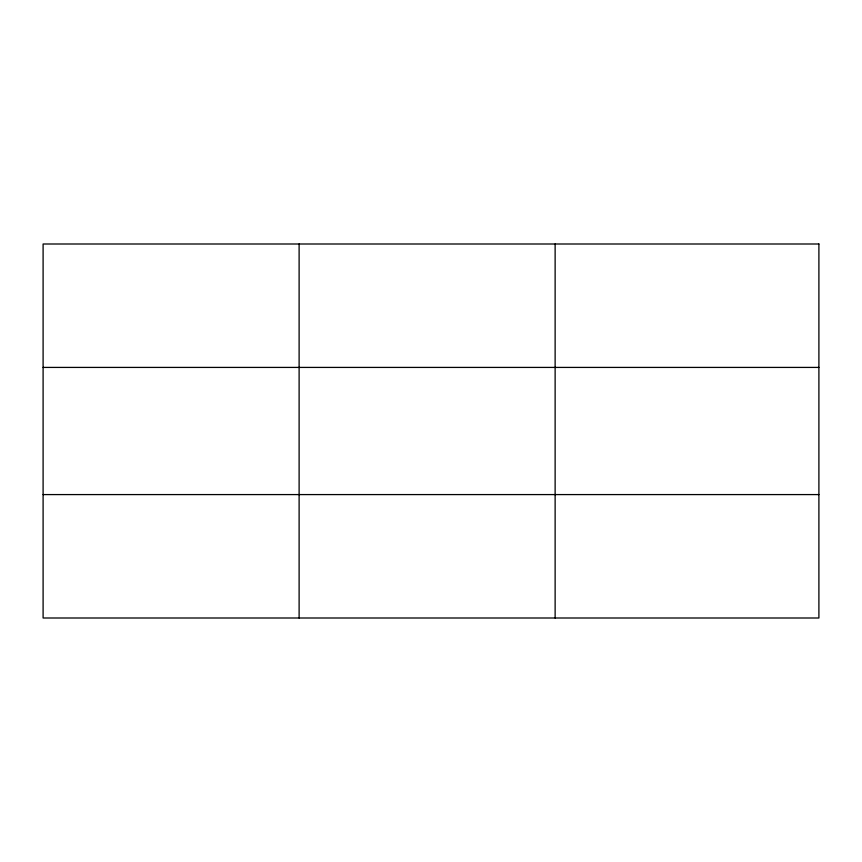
<?xml version="1.0" encoding="UTF-8"?>
<svg xmlns="http://www.w3.org/2000/svg" width="862" height="862" viewBox="0 0 862 862"><rect width="100%" height="100%" fill="white"/><g stroke="black" fill="none" stroke-linecap="round" stroke-linejoin="round"><path stroke-width="1.29" d="M299.114 244L299.114 618M555.128 244L555.128 618M43.1 367.417L818.9 367.417M43.1 494.583L818.9 494.583M818.9 244L818.9 618L43.1 618L43.1 244L818.9 244"/></g></svg>
